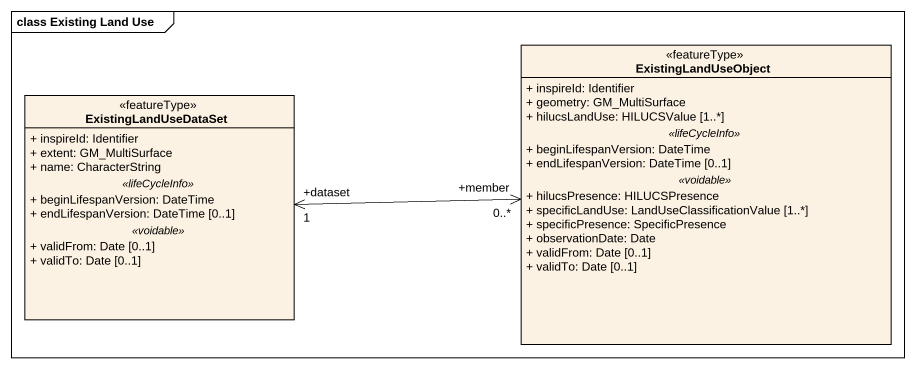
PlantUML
@startuml
mainframe class Existing Land Use
hide circle
hide empty members
skinparam classAttributeIconSize 0
class ExistingLandUseObject <<featureType>> {
  + inspireId: Identifier
  + geometry: GM_MultiSurface
  + hilucsLandUse: HILUCSValue [1..*]
  .. <<lifeCycleInfo>> ..
  + beginLifespanVersion: DateTime
  + endLifespanVersion: DateTime [0..1]
  .. <<voidable>> ..
  + hilucsPresence: HILUCSPresence
  + specificLandUse: LandUseClassificationValue [1..*]
  + specificPresence: SpecificPresence
  + observationDate: Date
  + validFrom: Date [0..1]
  + validTo: Date [0..1]
}
class ExistingLandUseDataSet <<featureType>> {
  + inspireId: Identifier
  + extent: GM_MultiSurface
  + name: CharacterString
  .. <<lifeCycleInfo>> ..
  + beginLifespanVersion: DateTime
  + endLifespanVersion: DateTime [0..1]
  .. <<voidable>> ..
  + validFrom: Date [0..1]
  + validTo: Date [0..1]
}
ExistingLandUseDataSet "+dataset\n1" <-right-> "+member\n0..*" ExistingLandUseObject
@enduml
